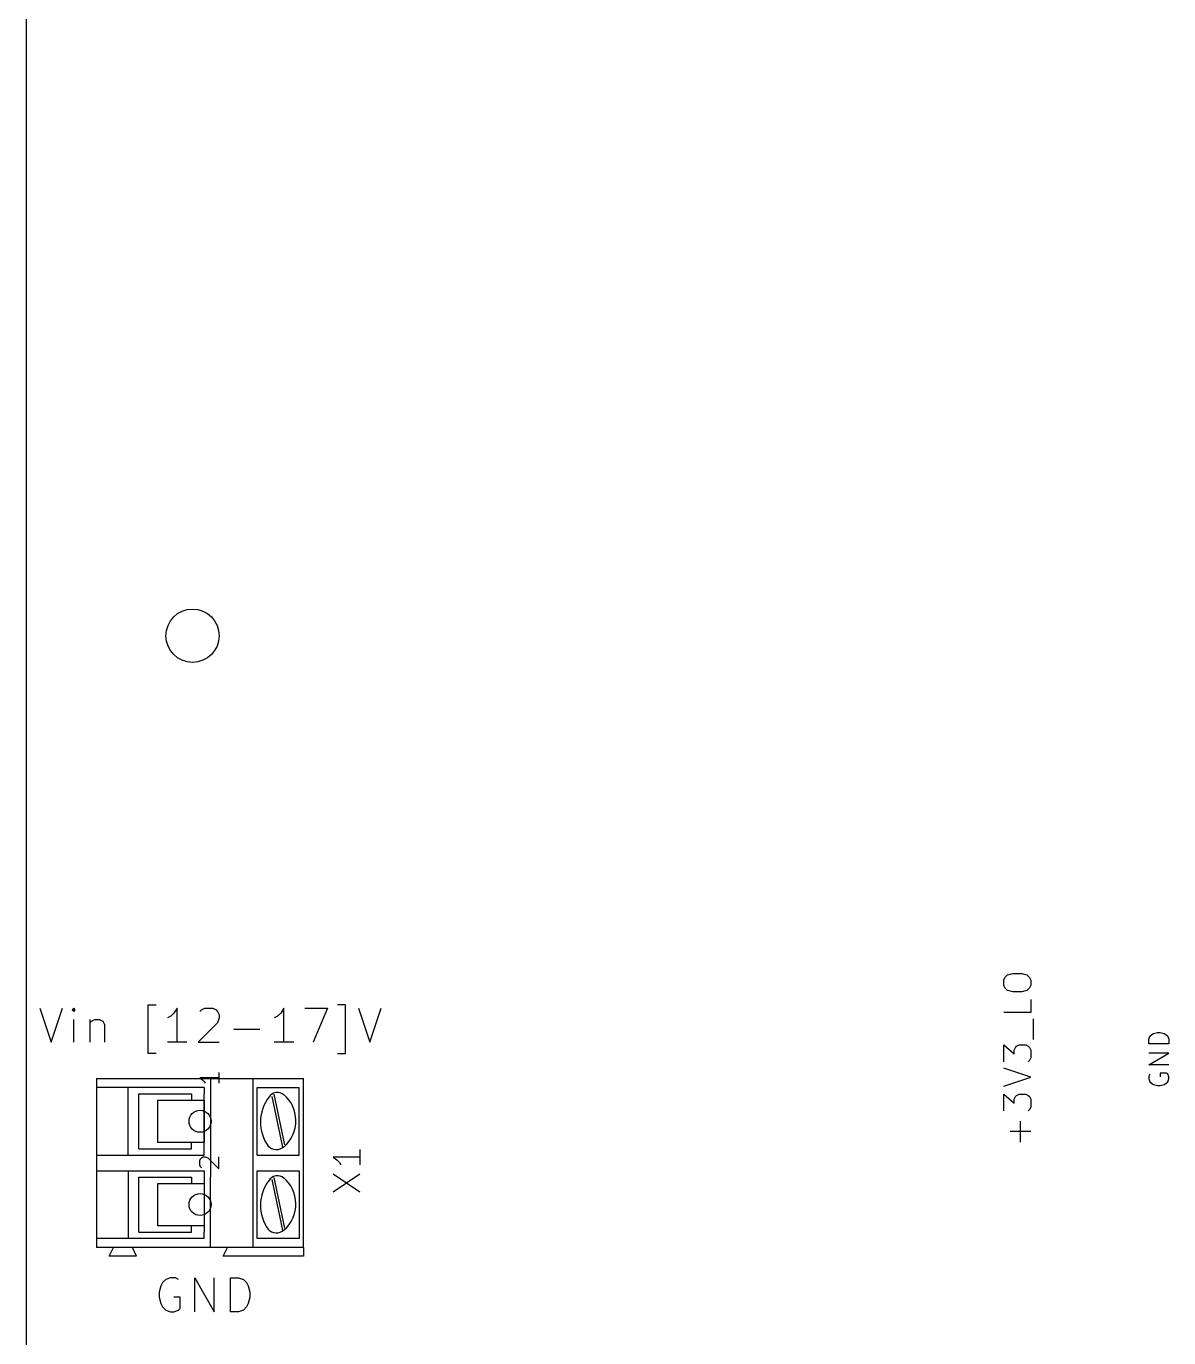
# Model space of a CAD drawing. Header units: millimetres. Extents: x 0 to 280, y -704 to 300.
# Drawn here: x 0 to 68.7, y 77.8 to 156.6 of the extents above; entities that cross this region are included whole.
import ezdxf

# ---------------------------------------------------------------- set-up
doc = ezdxf.new("R2010")
doc.units = ezdxf.units.MM
for name, color, linetype, true_color in [('Edge.Cuts', 254, 'CONTINUOUS', 0xd0d2cd), ('F.Fab', 9, 'CONTINUOUS', 0xafafaf), ('F.Silkscreen', 41, 'CONTINUOUS', 0xf2eda1)]:
    doc.layers.add(name, color=color, linetype=linetype, true_color=true_color)

msp = doc.modelspace()

# ---------------------------------------------------------------- linework, layer by layer
at = {"layer": 'Edge.Cuts', "linetype": 'CONTINUOUS'}
msp.add_line((0, 300), (0, 0), dxfattribs=at)
at = {"layer": 'Edge.Cuts'}
for centre, radius in [((10, 120), 1.599999), ((10.45, 90.8146), 0.6604), ((10.45, 85.8108), 0.6604)]:
    msp.add_circle(centre, radius, dxfattribs=at)
at = {"layer": 'F.Fab', "linetype": 'CONTINUOUS'}
for p, q in [((58.770496, 99.305382), (58.848389, 99.461169)), ((58.848389, 99.461169), (59.004176, 99.616955)), ((59.004176, 99.616955), (59.315749, 99.694849)), ((59.315749, 99.694849), (59.861003, 99.694849)), ((59.861003, 99.694849), (60.172576, 99.616955)), ((60.172576, 99.616955), (60.328363, 99.461169)), ((60.328363, 99.461169), (60.406256, 99.305382)), ((58.770496, 98.993809), (58.770496, 99.305382)), ((58.848389, 98.838022), (58.770496, 98.993809)), ((59.004176, 98.682235), (58.848389, 98.838022)), ((59.315749, 98.604342), (59.004176, 98.682235)), ((59.861003, 98.604342), (59.315749, 98.604342)), ((60.172576, 98.682235), (59.861003, 98.604342)), ((60.328363, 98.838022), (60.172576, 98.682235)), ((60.406256, 98.993809), (60.328363, 98.838022)), ((60.406256, 99.305382), (60.406256, 98.993809)), ((7.327499, 94.888778), (7.327499, 97.806493)), ((7.327499, 97.806493), (7.813785, 97.806493)), ((19.192872, 97.806493), (18.706586, 97.806493)), ((19.192872, 94.888778), (19.192872, 97.806493)), ((60.406256, 98.136982), (60.406256, 97.358048)), ((0.811271, 97.611978), (1.492071, 95.569578)), ((1.492071, 95.569578), (2.172871, 97.611978)), ((2.853671, 97.611978), (2.756414, 97.514721)), ((2.756414, 97.514721), (2.853671, 97.417464)), ((2.950928, 97.514721), (2.853671, 97.611978)), ((2.853671, 97.611978), (2.853671, 97.417464)), ((2.853671, 97.417464), (2.950928, 97.514721)), ((8.689099, 97.125693), (8.494585, 97.028436)), ((8.883614, 97.320207), (8.689099, 97.125693)), ((9.078128, 97.611978), (8.883614, 97.320207)), ((9.078128, 95.569578), (9.078128, 97.611978)), ((10.439728, 97.417464), (10.536985, 97.514721)), ((10.536985, 97.514721), (10.7315, 97.611978)), ((10.7315, 97.611978), (11.217785, 97.611978)), ((11.217785, 97.611978), (11.4123, 97.514721)), ((11.4123, 97.514721), (11.509557, 97.417464)), ((11.509557, 97.417464), (11.606814, 97.22295)), ((11.606814, 97.028436), (11.509557, 96.736664)), ((11.606814, 97.22295), (11.606814, 97.028436)), ((15.108071, 97.125693), (14.913557, 97.028436)), ((15.302586, 97.320207), (15.108071, 97.125693)), ((15.4971, 97.611978), (15.302586, 97.320207)), ((15.4971, 95.569578), (15.4971, 97.611978)), ((16.761443, 97.611978), (18.123043, 97.611978)), ((18.123043, 97.611978), (17.247729, 95.569578)), ((19.970929, 97.611978), (20.651729, 95.569578)), ((20.651729, 95.569578), (21.332529, 97.611978)), ((60.406256, 97.358048), (58.770496, 97.358048)), ((60.562043, 95.722289), (60.562043, 96.968582)), ((2.853671, 95.569578), (2.853671, 96.931178)), ((3.826242, 96.931178), (3.826242, 95.569578)), ((3.826242, 96.736664), (3.923499, 96.833921)), ((3.923499, 96.833921), (4.118014, 96.931178)), ((4.118014, 96.931178), (4.409785, 96.931178)), ((4.409785, 96.931178), (4.604299, 96.833921)), ((4.604299, 96.833921), (4.701557, 96.639407)), ((4.701557, 96.639407), (4.701557, 95.569578)), ((11.509557, 96.736664), (10.342471, 95.569578)), ((12.482128, 96.347636), (14.038243, 96.347636)), ((9.661671, 95.569578), (8.494585, 95.569578)), ((10.342471, 95.569578), (11.606814, 95.569578)), ((16.080643, 95.569578), (14.913557, 95.569578)), ((58.770496, 94.398102), (58.770496, 95.410715)), ((58.770496, 95.410715), (59.393643, 94.865462)), ((59.549429, 95.332822), (59.705216, 95.410715)), ((59.705216, 95.410715), (60.094683, 95.410715)), ((60.094683, 95.410715), (60.250469, 95.332822)), ((67.501544, 95.755102), (67.558496, 95.925959)), ((67.501544, 95.47034), (67.501544, 95.755102)), ((68.697544, 95.47034), (67.501544, 95.47034)), ((67.558496, 95.925959), (67.672401, 96.039864)), ((67.672401, 96.039864), (67.786306, 96.096817)), ((67.786306, 96.096817), (68.014115, 96.153769)), ((68.014115, 96.153769), (68.184972, 96.153769)), ((68.184972, 96.153769), (68.412782, 96.096817)), ((68.412782, 96.096817), (68.526687, 96.039864)), ((68.526687, 96.039864), (68.640592, 95.925959)), ((68.640592, 95.925959), (68.697544, 95.755102)), ((68.697544, 95.755102), (68.697544, 95.47034)), ((7.813785, 94.888778), (7.327499, 94.888778)), ((18.706586, 94.888778), (19.192872, 94.888778)), ((59.393643, 95.099142), (59.471536, 95.254928)), ((59.393643, 94.865462), (59.393643, 95.099142)), ((59.471536, 95.254928), (59.549429, 95.332822)), ((60.250469, 95.332822), (60.328363, 95.254928)), ((60.328363, 95.254928), (60.406256, 95.099142)), ((60.406256, 94.631782), (60.328363, 94.475995)), ((60.406256, 95.099142), (60.406256, 94.631782)), ((67.501544, 94.217388), (68.697544, 94.900817)), ((68.697544, 94.900817), (67.501544, 94.900817)), ((60.406256, 93.463382), (58.770496, 94.008635)), ((60.328363, 94.475995), (60.250469, 94.398102)), ((68.697544, 94.217388), (67.501544, 94.217388)), ((58.770496, 92.918128), (60.406256, 93.463382)), ((67.558496, 93.647865), (67.501544, 93.53396)), ((67.501544, 93.53396), (67.501544, 93.363103)), ((67.501544, 93.363103), (67.558496, 93.192246)), ((67.558496, 93.192246), (67.672401, 93.078341)), ((67.672401, 93.078341), (67.786306, 93.021388)), ((67.786306, 93.021388), (68.014115, 92.964436)), ((68.583639, 93.704817), (68.184972, 93.704817)), ((68.184972, 93.704817), (68.184972, 93.477007)), ((68.184972, 92.964436), (68.412782, 93.021388)), ((68.412782, 93.021388), (68.526687, 93.078341)), ((68.526687, 93.078341), (68.640592, 93.192246)), ((68.640592, 93.647865), (68.583639, 93.704817)), ((68.697544, 93.477007), (68.640592, 93.647865)), ((68.640592, 93.192246), (68.697544, 93.363103)), ((68.697544, 93.363103), (68.697544, 93.477007)), ((9.942, 92.4656), (9.942, 92.0846)), ((10.704, 89.1636), (10.704, 92.4656)), ((11.085, 92.4656), (11.085, 89.1636)), ((58.770496, 91.438155), (58.770496, 92.450768)), ((58.770496, 92.450768), (59.393643, 91.905515)), ((59.393643, 92.139195), (59.471536, 92.294981)), ((59.471536, 92.294981), (59.549429, 92.372875)), ((59.549429, 92.372875), (59.705216, 92.450768)), ((59.705216, 92.450768), (60.094683, 92.450768)), ((60.094683, 92.450768), (60.250469, 92.372875)), ((60.250469, 92.372875), (60.328363, 92.294981)), ((60.328363, 92.294981), (60.406256, 92.139195)), ((68.014115, 92.964436), (68.184972, 92.964436)), ((7.91, 89.5446), (7.91, 92.0846)), ((7.91, 92.0846), (10.704, 92.0846)), ((10.704, 92.0846), (10.704, 89.5446)), ((59.393643, 91.905515), (59.393643, 92.139195)), ((60.328363, 91.516048), (60.250469, 91.438155)), ((60.406256, 91.671835), (60.328363, 91.516048)), ((60.406256, 92.139195), (60.406256, 91.671835)), ((59.783109, 89.568714), (59.783109, 90.815008)), ((60.406256, 90.191861), (59.159963, 90.191861)), ((10.704, 89.5446), (7.91, 89.5446)), ((9.942, 89.1636), (9.942, 89.5446)), ((7.91, 84.5408), (7.91, 87.0808)), ((7.91, 87.0808), (10.704, 87.0808)), ((9.942, 87.4618), (9.942, 87.0808)), ((10.704, 87.4618), (10.704, 84.1598)), ((10.704, 87.0808), (10.704, 84.5408)), ((11.085, 84.1598), (11.085, 87.4618)), ((10.704, 84.5408), (7.91, 84.5408)), ((9.942, 84.1598), (9.942, 84.5408)), ((8.386758, 81.314721), (8.192243, 81.120207)), ((8.678529, 81.411978), (8.386758, 81.314721)), ((8.970301, 81.411978), (8.678529, 81.411978)), ((9.164815, 81.314721), (8.970301, 81.411978)), ((10.137386, 79.369578), (10.137386, 81.411978)), ((10.137386, 81.411978), (11.304472, 79.369578)), ((11.304472, 79.369578), (11.304472, 81.411978)), ((12.277043, 79.369578), (12.277043, 81.411978)), ((12.277043, 81.411978), (12.763329, 81.411978)), ((12.763329, 81.411978), (13.0551, 81.314721)), ((13.0551, 81.314721), (13.249615, 81.120207)), ((8.094986, 80.925693), (7.997729, 80.536664)), ((7.997729, 80.536664), (7.997729, 80.244893)), ((8.192243, 81.120207), (8.094986, 80.925693)), ((13.249615, 81.120207), (13.346872, 80.925693)), ((13.346872, 80.925693), (13.444129, 80.536664)), ((13.444129, 80.536664), (13.444129, 80.244893)), ((7.997729, 80.244893), (8.094986, 79.855864)), ((8.094986, 79.855864), (8.192243, 79.66135)), ((8.192243, 79.66135), (8.386758, 79.466836)), ((9.262072, 80.244893), (8.873043, 80.244893)), ((9.262072, 79.564093), (9.262072, 80.244893)), ((13.249615, 79.66135), (13.0551, 79.466836)), ((13.346872, 79.855864), (13.249615, 79.66135)), ((13.444129, 80.244893), (13.346872, 79.855864)), ((8.386758, 79.466836), (8.678529, 79.369578)), ((8.678529, 79.369578), (8.873043, 79.369578)), ((8.873043, 79.369578), (9.164815, 79.466836)), ((9.164815, 79.466836), (9.262072, 79.564093)), ((12.763329, 79.369578), (12.277043, 79.369578)), ((13.0551, 79.466836), (12.763329, 79.369578))]:
    msp.add_line(p, q, dxfattribs=at)
at = {"layer": 'F.Fab'}
for centre, radius in [((10, 120), 1.599999), ((10.45, 90.8146), 0.6604), ((10.45, 85.8108), 0.6604)]:
    msp.add_circle(centre, radius, dxfattribs=at)
at = {"layer": 'F.Silkscreen', "linetype": 'CONTINUOUS'}
for p, q in [((4.227, 93.38), (4.227, 92.8466)), ((4.227, 93.38), (11.085, 93.38)), ((11.573514, 93.423637), (10.430514, 93.423637)), ((10.430514, 93.423637), (10.5938, 93.31478)), ((10.5938, 93.31478), (10.702657, 93.205923)), ((10.702657, 93.205923), (10.757086, 93.097066)), ((11.085, 93.38), (11.085, 92.4656)), ((11.085, 93.38), (13.625, 93.38)), ((11.573514, 93.750209), (11.573514, 93.097066)), ((13.625, 93.38), (13.625, 83.22)), ((13.625, 93.38), (16.673, 93.38)), ((16.673, 83.22), (16.673, 93.38)), ((4.227, 92.8466), (4.227, 88.7826)), ((6.132, 92.8466), (4.227, 92.8466)), ((6.132, 88.7826), (6.132, 92.8466)), ((10.704, 92.8466), (6.132, 92.8466)), ((6.767, 92.4656), (9.942, 92.4656)), ((6.767, 89.1636), (6.767, 92.4656)), ((10.704, 92.8466), (10.704, 92.4656)), ((13.879, 92.8466), (16.419, 92.8466)), ((13.879, 88.7826), (13.879, 92.8466)), ((14.768, 92.3132), (15.403, 89.2652)), ((14.895, 92.4402), (15.53, 89.3922)), ((16.419, 88.7826), (16.419, 92.8466)), ((6.767, 89.1636), (9.942, 89.1636)), ((10.704, 88.7826), (10.704, 89.1636)), ((11.085, 89.1636), (11.085, 87.4618)), ((20.067704, 89.116537), (20.067704, 88.191977)), ((4.227, 88.7826), (4.227, 87.8428)), ((4.227, 88.7826), (6.132, 88.7826)), ((6.132, 88.7826), (10.704, 88.7826)), ((10.430514, 88.452494), (10.484943, 88.561352)), ((10.430514, 88.180352), (10.430514, 88.452494)), ((10.484943, 88.561352), (10.539371, 88.61578)), ((10.539371, 88.61578), (10.648228, 88.670209)), ((10.648228, 88.670209), (10.757086, 88.670209)), ((10.757086, 88.670209), (10.920371, 88.61578)), ((10.920371, 88.61578), (11.573514, 87.962637)), ((11.573514, 87.962637), (11.573514, 88.670209)), ((13.879, 88.7826), (16.419, 88.7826)), ((20.067704, 88.654257), (18.449724, 88.654257)), ((18.449724, 88.654257), (18.680864, 88.500164)), ((18.680864, 88.500164), (18.834958, 88.346071)), ((18.834958, 88.346071), (18.912004, 88.191977)), ((4.227, 87.8428), (4.227, 83.7788)), ((4.227, 87.8428), (6.132, 87.8428)), ((6.132, 87.8428), (6.132, 83.7788)), ((6.132, 87.8428), (10.704, 87.8428)), ((10.484943, 88.071494), (10.430514, 88.180352)), ((10.539371, 88.017066), (10.484943, 88.071494)), ((10.704, 87.8428), (10.704, 87.4618)), ((13.879, 87.8428), (16.419, 87.8428)), ((13.879, 83.7788), (13.879, 87.8428)), ((16.419, 87.8428), (16.419, 83.7788)), ((18.449724, 86.573998), (20.067704, 87.652651)), ((18.449724, 87.652651), (20.067704, 86.573998)), ((6.767, 87.4618), (9.942, 87.4618)), ((6.767, 84.1598), (6.767, 87.4618)), ((14.768, 87.3094), (15.403, 84.2614)), ((14.895, 87.4364), (15.53, 84.3884)), ((4.227, 83.7788), (4.227, 83.22)), ((6.132, 83.7788), (4.227, 83.7788)), ((10.704, 83.7788), (6.132, 83.7788)), ((6.767, 84.1598), (9.942, 84.1598)), ((10.704, 83.7788), (10.704, 84.1598)), ((11.085, 83.22), (11.085, 84.1598)), ((16.419, 83.7788), (13.879, 83.7788)), ((5.243, 83.22), (4.227, 83.22)), ((4.989, 82.712), (5.243, 83.22)), ((6.386, 83.22), (5.243, 83.22)), ((6.64, 82.712), (6.386, 83.22)), ((11.085, 83.22), (6.386, 83.22)), ((12.101, 83.22), (11.085, 83.22)), ((11.847, 82.712), (12.101, 83.22)), ((13.625, 83.22), (12.101, 83.22)), ((16.673, 83.22), (13.625, 83.22)), ((16.673, 83.22), (16.673, 82.712)), ((6.64, 82.712), (4.989, 82.712)), ((16.673, 82.712), (11.847, 82.712))]:
    msp.add_line(p, q, dxfattribs=at)
at = {"layer": 'F.Silkscreen'}
for centre, radius in [((10, 120), 1.599999), ((10.45, 90.8146), 0.6604), ((10.45, 85.8108), 0.6604)]:
    msp.add_circle(centre, radius, dxfattribs=at)
for centre, radius, start, end in [((16.520597, 90.763694), 2.439654, -218.66179619, -143.13302391), ((15.098074, 91.957601), 0.593055, 46.72677398, 150.9357776), ((14.158401, 90.839933), 2.058862, -49.01235117, 51.01020075), ((15.047277, 89.798597), 0.683383, -138.57006982, -48.00569562), ((15.098074, 86.953801), 0.593055, 46.72677398, 150.93564622), ((16.5206, 85.75996), 2.439615, -218.66054182, -143.13037009), ((14.1584, 85.83632), 2.058717, -49.01633925, 51.00690463), ((15.04728, 84.7948), 0.683383, -138.57004767, -48.00593244)]:
    msp.add_arc(centre, radius, start, end, dxfattribs=at)

doc.saveas('drawing.dxf')
